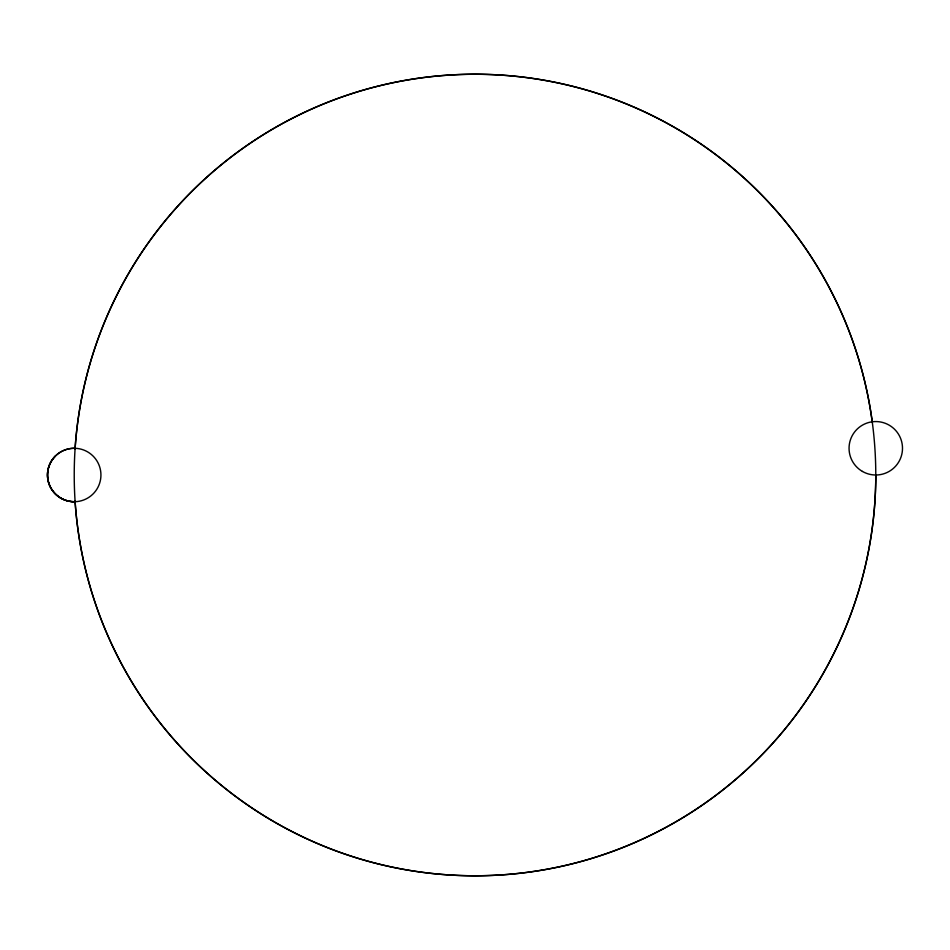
<?xml version="1.0" encoding="UTF-8"?>
<svg xmlns="http://www.w3.org/2000/svg" width="950" height="950" viewBox="0 0 950 950"><rect width="100%" height="100%" fill="white"/><g stroke="black" fill="none" stroke-linecap="round" stroke-linejoin="round"><path stroke-width="1.43" d="M55.326 456.107A26.719 26.719 0 0 0 55.326 493.893A26.719 26.719 0 0 0 74.219 501.719A26.719 26.719 0 0 1 47.5 475A26.719 26.719 0 0 1 55.326 456.107A26.719 26.719 0 0 1 74.219 448.281M875.781 475A400.781 400.781 0 0 1 274.609 822.082A400.781 400.781 0 0 1 274.609 127.918A400.781 400.781 0 0 1 875.781 475A400.781 400.781 0 0 1 487.979 875.568A400.781 400.781 0 0 1 75.062 500.947M75.062 449.053A400.781 400.781 0 0 1 872.242 421.895M862.422 471.426A26.719 26.719 0 0 0 902.5 448.281A26.719 26.719 0 0 0 862.422 425.137A26.719 26.719 0 0 0 862.422 471.426M60.859 498.144A26.719 26.719 0 0 0 100.938 475A26.719 26.719 0 0 0 60.859 451.856A26.719 26.719 0 0 0 60.859 498.144"/></g></svg>
